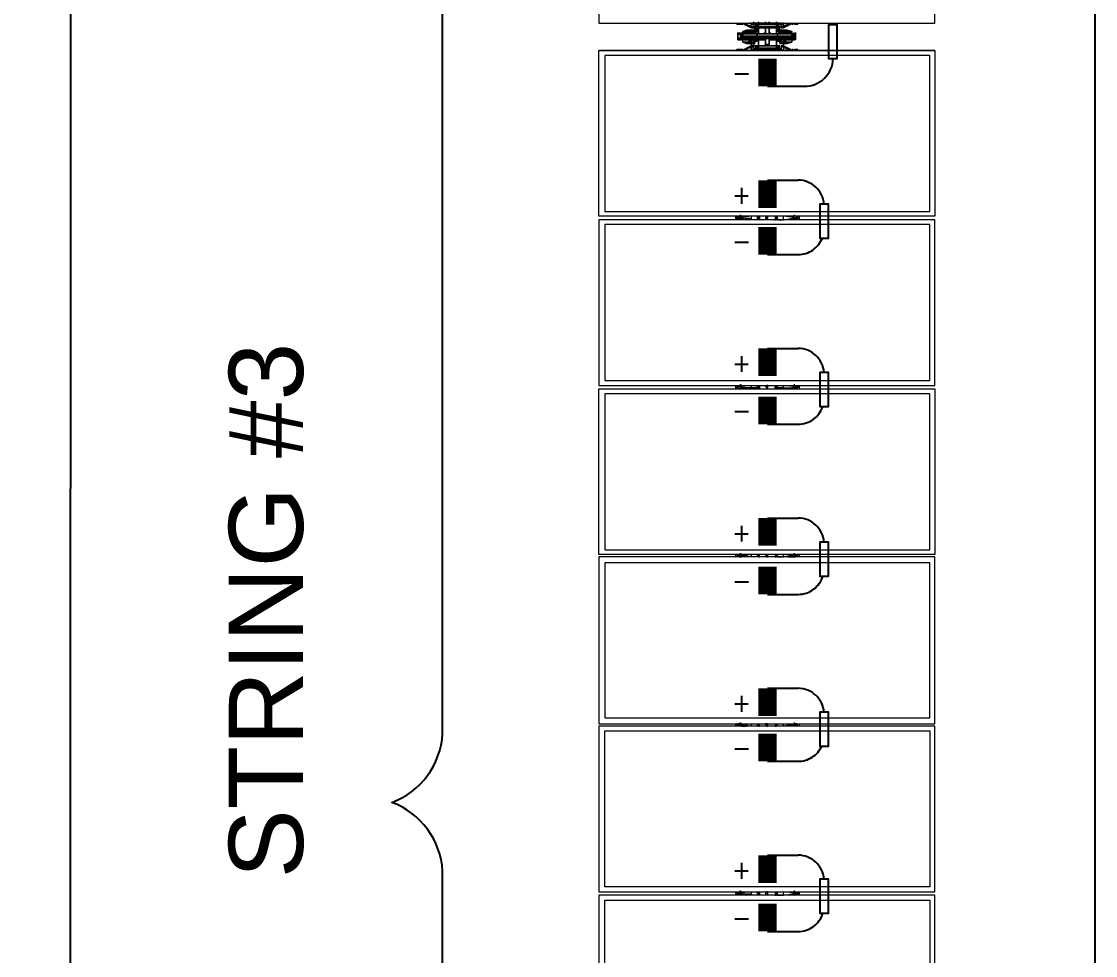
# Model space of a CAD drawing. Header units: feet. Extents: x -5.1 to 70.3, y -33 to 8.
# Drawn here: x 22.975 to 24.986, y -22.997 to -21.248 of the extents above; entities that cross this region are included whole.
import ezdxf
from ezdxf.lldxf.tags import DXFTag

# ---------------------------------------------------------------- set-up
doc = ezdxf.new("R2010")
doc.units = ezdxf.units.FT
doc.header["$MEASUREMENT"] = 0
doc.linetypes.add('HIDDEN', pattern=[0.375, 0.25, -0.125])
for name, color, linetype in [('E-DC HARNESS-POS', 10, 'DC HARNESS CABLE'), ('E-HARN-COMP', 8, 'Continuous'), ('E-TRNK-CABL-NEG', 170, 'HIDDEN'), ('E-TRUNK-CABLE-POS', 10, 'HIDDEN'), ('G-ANNO-TEXT', 1, 'Continuous'), ('PDF5_Geometry', 7, 'Continuous'), ('Polarity-Text', 7, 'Continuous')]:
    doc.layers.add(name, color=color, linetype=linetype)
doc.styles.add('NEI-A', font='arial.ttf')
tags = doc.linetypes.add('DC HARNESS CABLE', pattern='A,0.5,-0.2,["DH",Standard,S=0.1,R=0,X=-0.1,Y=-0.05],-0.2', length=0.9).pattern_tags.tags
tags[6] = DXFTag(74, 10)

msp = doc.modelspace()

# ---------------------------------------------------------------- linework, layer by layer
at = {"layer": 'E-DC HARNESS-POS', "ltscale": 0.5}
msp.add_lwpolyline([(24.9856, -26.6629), (24.9863, -13.3068)], dxfattribs=at)
at = {"layer": 'E-HARN-COMP'}
for points in [[(24.5028, -21.2861), (24.5028, -21.2544), (24.4867, -21.2544), (24.4867, -21.2861)], [(24.4867, -21.2861), (24.4867, -21.3178), (24.5028, -21.3178), (24.5028, -21.2861)], [(24.4862, -21.622), (24.4862, -21.5903), (24.4701, -21.5903), (24.4701, -21.622)], [(24.4701, -21.622), (24.4701, -21.6537), (24.4862, -21.6537), (24.4862, -21.622)], [(24.4862, -21.937), (24.4862, -21.9053), (24.4701, -21.9053), (24.4701, -21.937)], [(24.4701, -21.937), (24.4701, -21.9687), (24.4862, -21.9687), (24.4862, -21.937)], [(24.4862, -22.2546), (24.4862, -22.2229), (24.4701, -22.2229), (24.4701, -22.2546)], [(24.4701, -22.2546), (24.4701, -22.2863), (24.4862, -22.2863), (24.4862, -22.2546)], [(24.4862, -22.573), (24.4862, -22.5413), (24.4701, -22.5413), (24.4701, -22.573)], [(24.4701, -22.573), (24.4701, -22.6047), (24.4862, -22.6047), (24.4862, -22.573)], [(24.4862, -22.8855), (24.4862, -22.8538), (24.4701, -22.8538), (24.4701, -22.8855)], [(24.4701, -22.8855), (24.4701, -22.9172), (24.4862, -22.9172), (24.4862, -22.8855)]]:
    msp.add_lwpolyline(points, dxfattribs=at)
at = {"layer": 'E-HARN-COMP', "const_width": 0.0347}
for points in [[(24.3723, -21.3697), (24.3723, -21.3179)], [(24.3723, -21.5972), (24.3723, -21.5454)], [(24.3723, -21.6846), (24.3723, -21.6329)], [(24.3723, -21.9121), (24.3723, -21.8604)], [(24.3723, -22.0022), (24.3723, -21.9504)], [(24.3723, -22.2297), (24.3723, -22.1779)], [(24.3723, -22.3207), (24.3723, -22.2689)], [(24.3723, -22.5481), (24.3723, -22.4964)], [(24.3723, -22.6331), (24.3723, -22.5813)], [(24.3723, -22.8606), (24.3723, -22.8088)], [(24.3723, -22.9515), (24.3723, -22.8997)]]:
    msp.add_lwpolyline(points, dxfattribs=at)
at = {"layer": 'E-TRNK-CABL-NEG', "ltscale": 0.1}
for points in [[(24.3723, -21.3697), (24.4414, -21.3697, 0.404462), (24.4952, -21.3177)], [(24.3723, -21.6846), (24.4295, -21.6846, 0.30822), (24.4749, -21.6537, 0.30822)], [(24.3723, -22.0022), (24.4295, -22.0022, 0.323773), (24.4758, -21.9687, 0.323773)], [(24.3723, -22.3207), (24.4295, -22.3207, 0.328956), (24.4761, -22.2863, 0.328956)], [(24.3723, -22.6331), (24.4295, -22.6331, 0.292806), (24.4738, -22.6047, 0.292806)], [(24.3723, -22.9515), (24.4295, -22.9515, 0.328669), (24.4761, -22.9172, 0.328669)]]:
    msp.add_lwpolyline(points, format="xyb", dxfattribs=at)
at = {"layer": 'E-TRUNK-CABLE-POS', "ltscale": 0.1}
for points in [[(24.3723, -21.5454), (24.4295, -21.5454, -0.391396), (24.4781, -21.5903, -0.391396)], [(24.3723, -21.8604), (24.4295, -21.8604, -0.391396), (24.4781, -21.9053, -0.391396)], [(24.3723, -22.1779), (24.4295, -22.1779, -0.391396), (24.4781, -22.2229, -0.391396)], [(24.3723, -22.4964), (24.4295, -22.4964, -0.391396), (24.4781, -22.5413, -0.391396)], [(24.3723, -22.8088), (24.4295, -22.8088, -0.391396), (24.4781, -22.8538, -0.391396)]]:
    msp.add_lwpolyline(points, format="xyb", dxfattribs=at)
at = {"layer": 'G-ANNO-TEXT', "flags": 128}
for points in [[(23.165, -26.7126, -0.427062), (23.0663, -26.6027), (23.0703, -13.6083, 0.298343), (22.9755, -13.4798, 0.298343), (23.0703, -13.3513), (23.0703, -0.2551, -0.354962), (23.165, -0.1822)], [(23.8585, -26.7477, -0.401002), (23.7638, -26.6366), (23.7638, -22.8385, 0.298343), (23.669, -22.71, 0.298343), (23.7638, -22.5814), (23.7638, -18.4847, -0.298343), (23.8585, -18.3562)]]:
    msp.add_lwpolyline(points, format="xyb", dxfattribs=at)
at = {"layer": 'PDF5_Geometry', "lineweight": 5}
for points in [[(24.6852, -21.2512), (24.6852, -20.9413), (24.0564, -20.9413), (24.0564, -21.2512)], [(24.3214, -21.2534), (24.3259, -21.2534), (24.3214, -21.2534), (24.3147, -21.2534), (24.3147, -21.2512), (24.3147, -21.2534)], [(24.3439, -21.2579), (24.3416, -21.2579), (24.3416, -21.2602), (24.3281, -21.2534), (24.3416, -21.2602), (24.3416, -21.2579), (24.3416, -21.2534), (24.3461, -21.2534), (24.3461, -21.2579), (24.3439, -21.2579), (24.3416, -21.2579), (24.3416, -21.2534), (24.3461, -21.2534), (24.3461, -21.2579)], [(24.3461, -21.2489), (24.3461, -21.2512), (24.3484, -21.2512), (24.3461, -21.2512), (24.3461, -21.2534), (24.3461, -21.2512)], [(24.3484, -21.2534), (24.3461, -21.2534), (24.3484, -21.2534), (24.3484, -21.2512), (24.3955, -21.2512), (24.3955, -21.2534), (24.3955, -21.2512), (24.3484, -21.2512)], [(24.3506, -21.2557), (24.3528, -21.2579), (24.3551, -21.2557), (24.3528, -21.2534)], [(24.3528, -21.2579), (24.3506, -21.2579), (24.3506, -21.2557), (24.3506, -21.2534), (24.3528, -21.2534), (24.3551, -21.2557), (24.3551, -21.2579), (24.3528, -21.2579), (24.3506, -21.2579), (24.3528, -21.2579), (24.3551, -21.2579), (24.3551, -21.2557), (24.3528, -21.2534), (24.3506, -21.2534), (24.3506, -21.2557), (24.3506, -21.2579)], [(24.3506, -21.2557), (24.3528, -21.2579), (24.3551, -21.2557), (24.3528, -21.2534)], [(24.3551, -21.2489), (24.3551, -21.2512)], [(24.3686, -21.2489), (24.3686, -21.2512)], [(24.3686, -21.2489), (24.3686, -21.2512)], [(24.3753, -21.2489), (24.3753, -21.2512)], [(24.3753, -21.2489), (24.3753, -21.2512)], [(24.3888, -21.2489), (24.3888, -21.2512)], [(24.3888, -21.2579), (24.391, -21.2579), (24.3933, -21.2579), (24.3933, -21.2557), (24.391, -21.2534), (24.3888, -21.2534), (24.3888, -21.2557)], [(24.3888, -21.2557), (24.391, -21.2579), (24.3933, -21.2557), (24.391, -21.2534)], [(24.3888, -21.2534), (24.391, -21.2534), (24.3888, -21.2534), (24.3888, -21.2557)], [(24.3888, -21.2557), (24.391, -21.2579), (24.3933, -21.2557), (24.391, -21.2534)], [(24.391, -21.2534), (24.391, -21.2557)], [(24.391, -21.2534), (24.391, -21.2557)], [(24.4023, -21.2579), (24.4023, -21.2534), (24.3978, -21.2534), (24.3978, -21.2512), (24.3955, -21.2512), (24.3978, -21.2512), (24.3978, -21.2534), (24.4023, -21.2534), (24.4023, -21.2579), (24.4023, -21.2602), (24.4157, -21.2534), (24.4023, -21.2602)], [(24.3978, -21.2579), (24.3978, -21.2602), (24.4023, -21.2602), (24.4, -21.2602), (24.4, -21.2579), (24.3978, -21.2579), (24.4, -21.2579), (24.4023, -21.2579), (24.4023, -21.2602), (24.3978, -21.2602), (24.3978, -21.2579), (24.3978, -21.2534), (24.3955, -21.2534), (24.3978, -21.2534)], [(24.418, -21.2534), (24.4202, -21.2534)], [(24.4292, -21.2512), (24.4292, -21.2534), (24.4225, -21.2534), (24.4292, -21.2534)], [(24.3236, -21.2714), (24.3214, -21.2714), (24.3169, -21.2714), (24.3192, -21.2714), (24.3214, -21.2736), (24.3214, -21.2714), (24.3326, -21.2714), (24.3641, -21.2714), (24.3686, -21.2714), (24.3641, -21.2714), (24.3326, -21.2714), (24.3214, -21.2714), (24.3214, -21.2691), (24.3214, -21.2714), (24.3214, -21.2691), (24.3214, -21.2714), (24.3214, -21.2691), (24.3214, -21.2714), (24.3169, -21.2714), (24.3192, -21.2714), (24.3192, -21.2736), (24.3192, -21.2714), (24.3192, -21.2691), (24.3192, -21.2714), (24.3214, -21.2736), (24.3214, -21.2714), (24.3236, -21.2714), (24.3236, -21.2691)], [(24.3169, -21.2691), (24.3169, -21.2714)], [(24.3169, -21.2804), (24.3169, -21.2714), (24.3169, -21.2691), (24.3169, -21.2714), (24.3169, -21.2804), (24.3169, -21.2826)], [(24.3214, -21.2826), (24.3214, -21.2804), (24.3214, -21.2826), (24.3214, -21.2804), (24.3236, -21.2804), (24.3214, -21.2804), (24.3214, -21.2781), (24.3236, -21.2781), (24.3236, -21.2759), (24.3236, -21.2736), (24.3236, -21.2759), (24.3214, -21.2759), (24.3214, -21.2736), (24.3214, -21.2759), (24.3236, -21.2759), (24.3236, -21.2736), (24.3236, -21.2759), (24.3259, -21.2759), (24.3259, -21.2781), (24.3259, -21.2759), (24.3236, -21.2759), (24.3236, -21.2736), (24.3236, -21.2759), (24.3236, -21.2781), (24.3236, -21.2759), (24.3236, -21.2781), (24.3214, -21.2781), (24.3214, -21.2804), (24.3214, -21.2781), (24.3214, -21.2804), (24.3214, -21.2781), (24.3214, -21.2759), (24.3214, -21.2736), (24.3214, -21.2759), (24.3214, -21.2781), (24.3214, -21.2804), (24.3214, -21.2781), (24.3214, -21.2804), (24.3214, -21.2826), (24.3214, -21.2804), (24.3214, -21.2826), (24.3326, -21.2826), (24.3641, -21.2826), (24.3663, -21.2826), (24.3663, -21.2804), (24.3663, -21.2826), (24.3641, -21.2826), (24.3686, -21.2826), (24.3686, -21.2804), (24.3686, -21.2826), (24.3686, -21.2804), (24.3686, -21.2938), (24.3686, -21.2916), (24.3753, -21.2916), (24.3753, -21.2938), (24.3753, -21.2804), (24.3753, -21.2826), (24.3798, -21.2826), (24.4112, -21.2826), (24.4225, -21.2826), (24.4112, -21.2826), (24.3798, -21.2826), (24.3753, -21.2826), (24.3753, -21.2804), (24.3753, -21.2826), (24.3753, -21.2804), (24.3753, -21.2826), (24.3798, -21.2826), (24.3753, -21.2826), (24.3753, -21.2804), (24.3753, -21.2826), (24.3753, -21.2804), (24.3753, -21.2826), (24.3753, -21.2804), (24.3753, -21.2938), (24.3753, -21.2916), (24.3686, -21.2916), (24.3686, -21.2938), (24.3686, -21.2804), (24.3686, -21.2826), (24.3663, -21.2826), (24.3686, -21.2826), (24.3641, -21.2826), (24.3326, -21.2826)], [(24.3214, -21.2759), (24.3214, -21.2736)], [(24.3528, -21.2781), (24.391, -21.2781), (24.391, -21.2804), (24.3528, -21.2804), (24.391, -21.2804), (24.391, -21.2781), (24.3528, -21.2781), (24.3528, -21.2759), (24.3236, -21.2759), (24.3236, -21.2714), (24.3528, -21.2714), (24.3528, -21.2759), (24.391, -21.2759), (24.391, -21.2714), (24.3528, -21.2714), (24.391, -21.2714), (24.391, -21.2759), (24.418, -21.2759), (24.418, -21.2736), (24.418, -21.2759), (24.391, -21.2759), (24.391, -21.2781), (24.4202, -21.2781), (24.4202, -21.2804), (24.391, -21.2804), (24.4202, -21.2804), (24.4202, -21.2781), (24.391, -21.2781), (24.391, -21.2759), (24.3528, -21.2759), (24.3528, -21.2714), (24.3236, -21.2714), (24.3236, -21.2759), (24.3528, -21.2759), (24.4202, -21.2759), (24.4202, -21.2714), (24.391, -21.2714), (24.4202, -21.2714), (24.4202, -21.2759), (24.418, -21.2759), (24.4202, -21.2759), (24.4225, -21.2759), (24.4225, -21.2781), (24.4225, -21.2804), (24.4225, -21.2781), (24.4225, -21.2804), (24.4225, -21.2781), (24.4202, -21.2781), (24.4202, -21.2759), (24.4202, -21.2736), (24.4202, -21.2759), (24.4202, -21.2736), (24.4202, -21.2759), (24.4225, -21.2759), (24.4225, -21.2781), (24.4202, -21.2781), (24.4202, -21.2759), (24.4202, -21.2781), (24.4202, -21.2759), (24.3528, -21.2759)], [(24.3484, -21.2647), (24.3326, -21.2647), (24.3259, -21.2669), (24.3326, -21.2647), (24.3484, -21.2647), (24.3461, -21.2647)], [(24.3416, -21.2691), (24.3484, -21.2691), (24.3484, -21.2669), (24.3461, -21.2669), (24.3394, -21.2669), (24.3416, -21.2669), (24.3416, -21.2691), (24.3416, -21.2669), (24.3394, -21.2669), (24.3371, -21.2669), (24.3394, -21.2669), (24.3461, -21.2669), (24.3484, -21.2669), (24.3484, -21.2691), (24.3416, -21.2691), (24.3371, -21.2691), (24.3259, -21.2691), (24.3259, -21.2714), (24.3259, -21.2691), (24.3371, -21.2691), (24.3371, -21.2669), (24.3259, -21.2669), (24.3259, -21.2691), (24.3259, -21.2669), (24.3371, -21.2669), (24.3371, -21.2691)], [(24.3259, -21.2736), (24.3259, -21.2759), (24.3528, -21.2759), (24.3259, -21.2759)], [(24.3326, -21.2691), (24.3326, -21.2714)], [(24.3484, -21.2647), (24.3349, -21.2647), (24.3484, -21.2647), (24.3484, -21.2624)], [(24.3416, -21.2579), (24.3416, -21.2602), (24.3416, -21.2579), (24.3439, -21.2579), (24.3416, -21.2579), (24.3416, -21.2602)], [(24.3955, -21.2579), (24.3955, -21.2602), (24.3461, -21.2602), (24.3461, -21.2579), (24.3461, -21.2602), (24.3416, -21.2602), (24.3461, -21.2602), (24.3461, -21.2579), (24.3461, -21.2602), (24.3955, -21.2602)], [(24.3484, -21.2669), (24.3506, -21.2691), (24.3484, -21.2691), (24.3506, -21.2691), (24.3484, -21.2669), (24.3506, -21.2691)], [(24.3506, -21.2714), (24.3506, -21.2602), (24.3506, -21.2714), (24.3506, -21.2691), (24.3506, -21.2669), (24.3506, -21.2691)], [(24.3528, -21.2602), (24.3528, -21.2669), (24.3551, -21.2691), (24.3528, -21.2669)], [(24.3551, -21.2714), (24.3551, -21.2602)], [(24.3663, -21.2714), (24.3641, -21.2714), (24.3663, -21.2714), (24.3663, -21.2691)], [(24.3686, -21.2714), (24.3663, -21.2714), (24.3663, -21.2691), (24.3663, -21.2714), (24.3686, -21.2714), (24.3686, -21.2691)], [(24.3753, -21.2602), (24.3686, -21.2602), (24.3686, -21.2579), (24.3686, -21.2602), (24.3686, -21.2714), (24.3686, -21.2691), (24.3686, -21.2714), (24.3686, -21.2691), (24.3686, -21.2714), (24.3686, -21.2602), (24.3753, -21.2602), (24.3753, -21.2714), (24.3798, -21.2714), (24.3753, -21.2714), (24.3753, -21.2691), (24.3753, -21.2714), (24.3753, -21.2691), (24.3753, -21.2714), (24.3753, -21.2602), (24.3753, -21.2579)], [(24.3753, -21.2691), (24.3753, -21.2714)], [(24.4112, -21.2714), (24.4225, -21.2714), (24.4247, -21.2714), (24.4225, -21.2736), (24.4225, -21.2714), (24.4112, -21.2714), (24.3798, -21.2714), (24.3753, -21.2714), (24.3798, -21.2714)], [(24.3888, -21.2579), (24.391, -21.2579), (24.3933, -21.2579), (24.391, -21.2579), (24.3888, -21.2579), (24.3888, -21.2557)], [(24.3888, -21.2602), (24.3888, -21.2714)], [(24.391, -21.2669), (24.3888, -21.2691), (24.391, -21.2669), (24.391, -21.2602)], [(24.3933, -21.2691), (24.3955, -21.2669), (24.3933, -21.2691), (24.3955, -21.2669), (24.3933, -21.2691), (24.3955, -21.2691), (24.3933, -21.2691), (24.3933, -21.2714), (24.3933, -21.2602), (24.3933, -21.2714), (24.3933, -21.2691), (24.3933, -21.2669)], [(24.3933, -21.2669), (24.3933, -21.2691), (24.3955, -21.2669), (24.3933, -21.2691)], [(24.3955, -21.2647), (24.409, -21.2647), (24.3955, -21.2647), (24.3955, -21.2624)], [(24.418, -21.2669), (24.409, -21.2647), (24.3955, -21.2647), (24.3978, -21.2647), (24.3955, -21.2647), (24.409, -21.2647)], [(24.4045, -21.2669), (24.3955, -21.2669), (24.3955, -21.2691), (24.4, -21.2691), (24.4023, -21.2691), (24.4023, -21.2669), (24.4045, -21.2669), (24.4067, -21.2669), (24.4045, -21.2669), (24.4023, -21.2669), (24.4023, -21.2691), (24.4, -21.2691), (24.3955, -21.2691), (24.3955, -21.2669)], [(24.4023, -21.2579), (24.4023, -21.2602), (24.4, -21.2602), (24.4, -21.2579)], [(24.4067, -21.2691), (24.4023, -21.2691)], [(24.418, -21.2669), (24.418, -21.2691), (24.4067, -21.2691), (24.4067, -21.2669)], [(24.418, -21.2669), (24.418, -21.2691), (24.4067, -21.2691), (24.4067, -21.2669)], [(24.4112, -21.2691), (24.4112, -21.2714)], [(24.4112, -21.2691), (24.4112, -21.2714)], [(24.418, -21.2714), (24.418, -21.2691)], [(24.4202, -21.2714), (24.4225, -21.2714)], [(24.4202, -21.2714), (24.4225, -21.2714)], [(24.4202, -21.2736), (24.4202, -21.2759)], [(24.4225, -21.2759), (24.4225, -21.2736), (24.4247, -21.2714), (24.4247, -21.2691), (24.4247, -21.2714), (24.4225, -21.2736), (24.4225, -21.2714), (24.4225, -21.2691), (24.4225, -21.2714), (24.4247, -21.2714), (24.4225, -21.2736), (24.4225, -21.2759), (24.4225, -21.2736), (24.4225, -21.2759), (24.4225, -21.2736)], [(24.4247, -21.2826), (24.4225, -21.2826), (24.4225, -21.2804), (24.4247, -21.2826), (24.4247, -21.2804), (24.4247, -21.2736), (24.4247, -21.2714), (24.4247, -21.2736), (24.4247, -21.2804)], [(24.4247, -21.2714), (24.4247, -21.2736)], [(24.3192, -21.2826), (24.3169, -21.2826), (24.3214, -21.2826), (24.3169, -21.2826), (24.3192, -21.2826), (24.3192, -21.2804)], [(24.3192, -21.2781), (24.3192, -21.2804), (24.3192, -21.2826), (24.3214, -21.2804), (24.3192, -21.2826), (24.3192, -21.2804)], [(24.3236, -21.2781), (24.3528, -21.2781), (24.3528, -21.2804), (24.3236, -21.2804)], [(24.3236, -21.2781), (24.3528, -21.2781), (24.3528, -21.2804), (24.3236, -21.2804)], [(24.3236, -21.2804), (24.3236, -21.2826)], [(24.3506, -21.2849), (24.3528, -21.2849), (24.3528, -21.2826), (24.3528, -21.2849), (24.3506, -21.2849), (24.3484, -21.2871), (24.3506, -21.2849), (24.3484, -21.2871), (24.3484, -21.2894), (24.3326, -21.2894), (24.3259, -21.2871), (24.3259, -21.2826), (24.3371, -21.2826), (24.3371, -21.2871), (24.3394, -21.2871), (24.3416, -21.2871), (24.3416, -21.2826), (24.3416, -21.2871), (24.3394, -21.2871), (24.3371, -21.2871), (24.3259, -21.2871), (24.3326, -21.2894), (24.3484, -21.2894), (24.3484, -21.2871), (24.3461, -21.2871), (24.3484, -21.2871), (24.3484, -21.2894), (24.3349, -21.2894), (24.3484, -21.2894), (24.3484, -21.2871), (24.3506, -21.2849), (24.3484, -21.2871), (24.3506, -21.2849), (24.3484, -21.2849), (24.3506, -21.2849), (24.3506, -21.2826), (24.3506, -21.2849), (24.3506, -21.2826), (24.3506, -21.2849), (24.3506, -21.2826), (24.3506, -21.2849), (24.3506, -21.2826)], [(24.3259, -21.2826), (24.3371, -21.2826), (24.3371, -21.2871), (24.3259, -21.2871)], [(24.3416, -21.2961), (24.3416, -21.3006), (24.3461, -21.3006), (24.3461, -21.3028), (24.3484, -21.3028), (24.3461, -21.3028), (24.3461, -21.3006), (24.3416, -21.3006), (24.3416, -21.2961), (24.3416, -21.2938), (24.3281, -21.3006), (24.3416, -21.2938)], [(24.3371, -21.2849), (24.3416, -21.2849)], [(24.3461, -21.2961), (24.3461, -21.2938), (24.3416, -21.2938), (24.3416, -21.2916), (24.3416, -21.2938), (24.3439, -21.2961), (24.3416, -21.2938), (24.3461, -21.2938)], [(24.3461, -21.2916), (24.3461, -21.2938), (24.3955, -21.2938), (24.3461, -21.2938)], [(24.3551, -21.2938), (24.3551, -21.2826), (24.3551, -21.2938), (24.3551, -21.2961), (24.3551, -21.2983), (24.3528, -21.2983), (24.3506, -21.2983), (24.3506, -21.2961), (24.3506, -21.2938), (24.3528, -21.2938), (24.3551, -21.2938), (24.3551, -21.2961)], [(24.3506, -21.2961), (24.3528, -21.2983), (24.3551, -21.2961), (24.3528, -21.2938)], [(24.3506, -21.2961), (24.3528, -21.2983), (24.3551, -21.2961), (24.3528, -21.2938)], [(24.3506, -21.2961), (24.3506, -21.2983), (24.3528, -21.2983), (24.3506, -21.2983), (24.3506, -21.2961), (24.3551, -21.2961), (24.3551, -21.2983), (24.3528, -21.2983), (24.3551, -21.2983), (24.3551, -21.2961), (24.3551, -21.2938), (24.3528, -21.2938), (24.3528, -21.2961), (24.3528, -21.2938), (24.3528, -21.2961), (24.3528, -21.2938), (24.3528, -21.2961), (24.3528, -21.2938), (24.3528, -21.2961), (24.3528, -21.2938), (24.3528, -21.2961), (24.3528, -21.2938), (24.3528, -21.2961), (24.3528, -21.2938), (24.3528, -21.2961), (24.3528, -21.2938), (24.3528, -21.2961), (24.3528, -21.2938), (24.3506, -21.2938)], [(24.3528, -21.2938), (24.3528, -21.2961)], [(24.3686, -21.2804), (24.3686, -21.2826)], [(24.391, -21.2961), (24.3888, -21.2961), (24.3888, -21.2938), (24.3888, -21.2826), (24.3888, -21.2938), (24.3888, -21.2961), (24.3888, -21.2983), (24.3888, -21.2961), (24.391, -21.2961), (24.3933, -21.2961), (24.3933, -21.2983), (24.3933, -21.2961), (24.3933, -21.2983), (24.391, -21.2983), (24.3888, -21.2983), (24.391, -21.2983), (24.3888, -21.2983), (24.391, -21.2983), (24.3933, -21.2983), (24.391, -21.2983), (24.3933, -21.2983), (24.3933, -21.2961), (24.391, -21.2961), (24.391, -21.2938), (24.391, -21.2961), (24.391, -21.2938), (24.391, -21.2961), (24.391, -21.2938), (24.391, -21.2961), (24.391, -21.2938), (24.391, -21.2961), (24.391, -21.2938), (24.3933, -21.2938), (24.3933, -21.2961), (24.3933, -21.2938), (24.391, -21.2938), (24.3888, -21.2938), (24.391, -21.2938), (24.391, -21.2961), (24.391, -21.2938), (24.391, -21.2961), (24.391, -21.2938), (24.391, -21.2961), (24.391, -21.2938), (24.391, -21.2961), (24.391, -21.2938)], [(24.3888, -21.2961), (24.391, -21.2983), (24.3933, -21.2961), (24.391, -21.2938)], [(24.3888, -21.2961), (24.391, -21.2983), (24.3933, -21.2961), (24.391, -21.2938)], [(24.3933, -21.2826), (24.3933, -21.2849), (24.391, -21.2849), (24.391, -21.2826), (24.391, -21.2849), (24.3933, -21.2849), (24.3933, -21.2826), (24.3933, -21.2849), (24.3933, -21.2826), (24.3933, -21.2849)], [(24.4045, -21.2871), (24.4067, -21.2871), (24.4045, -21.2871), (24.3978, -21.2871), (24.3955, -21.2871), (24.3933, -21.2849), (24.3955, -21.2849), (24.3955, -21.2871), (24.3978, -21.2871), (24.3955, -21.2871), (24.3933, -21.2849), (24.3955, -21.2849), (24.4, -21.2826), (24.4023, -21.2849), (24.4023, -21.2871), (24.4045, -21.2871), (24.3978, -21.2871), (24.3955, -21.2871), (24.3955, -21.2849), (24.4, -21.2826), (24.4023, -21.2849), (24.4023, -21.2871)], [(24.3955, -21.2871), (24.3933, -21.2849)], [(24.3955, -21.2894), (24.409, -21.2894), (24.418, -21.2871), (24.409, -21.2894), (24.3955, -21.2894), (24.3955, -21.2871), (24.3955, -21.2894), (24.409, -21.2894)], [(24.3978, -21.2961), (24.4, -21.2961), (24.4, -21.2938), (24.4023, -21.2938), (24.4023, -21.2916), (24.4023, -21.2938), (24.4, -21.2938), (24.4, -21.2961), (24.4023, -21.2961), (24.4, -21.2961)], [(24.3978, -21.2961), (24.3978, -21.3028), (24.3978, -21.2961), (24.3978, -21.2938), (24.4023, -21.2938), (24.3978, -21.2938)], [(24.4023, -21.2849), (24.4067, -21.2849)], [(24.418, -21.2871), (24.4067, -21.2871), (24.4067, -21.2826), (24.418, -21.2826)], [(24.418, -21.2871), (24.4067, -21.2871), (24.4067, -21.2826), (24.418, -21.2826)], [(24.4112, -21.2804), (24.4112, -21.2826)], [(24.4112, -21.2804), (24.4112, -21.2826)], [(24.418, -21.2759), (24.418, -21.2781)], [(24.418, -21.2804), (24.418, -21.2826)], [(24.4202, -21.2804), (24.4225, -21.2804), (24.4225, -21.2826), (24.4225, -21.2804), (24.4247, -21.2826), (24.4247, -21.2804), (24.4247, -21.2826), (24.4225, -21.2804), (24.4225, -21.2826), (24.4225, -21.2804)], [(24.4225, -21.2804), (24.4247, -21.2826), (24.4225, -21.2826), (24.4202, -21.2826), (24.4225, -21.2826)], [(24.4225, -21.2781), (24.4225, -21.2804)], [(24.4225, -21.2781), (24.4225, -21.2804)], [(24.6852, -21.3028), (24.6852, -21.6128), (24.0564, -21.6128), (24.0564, -21.3028)], [(24.6762, -21.3118), (24.0676, -21.3118), (24.0676, -21.6038), (24.6762, -21.6038)], [(24.3259, -21.3006), (24.3214, -21.3006), (24.3147, -21.3006), (24.3147, -21.3028), (24.3147, -21.3006), (24.3214, -21.3006)], [(24.3461, -21.3006), (24.3484, -21.3006), (24.3955, -21.3006), (24.3955, -21.2983), (24.3955, -21.3006), (24.3484, -21.3006), (24.3461, -21.3006), (24.3461, -21.2961), (24.3439, -21.2961), (24.3416, -21.2961), (24.3439, -21.2961), (24.3461, -21.2961)], [(24.3484, -21.3006), (24.3484, -21.2983)], [(24.3528, -21.2983), (24.3506, -21.2983), (24.3506, -21.2961), (24.3551, -21.2961), (24.3551, -21.2983)], [(24.3551, -21.3028), (24.3551, -21.3006)], [(24.3686, -21.3028), (24.3686, -21.3006)], [(24.3686, -21.3028), (24.3686, -21.3006)], [(24.3753, -21.3006), (24.3753, -21.3028)], [(24.3753, -21.3006), (24.3753, -21.3028)], [(24.3888, -21.2961), (24.3888, -21.2983)], [(24.3888, -21.3006), (24.3888, -21.3028)], [(24.3955, -21.3028), (24.3978, -21.3028)], [(24.4202, -21.3006), (24.418, -21.3006)], [(24.4292, -21.3028), (24.4292, -21.3006), (24.4225, -21.3006), (24.4292, -21.3006)], [(24.3686, -21.615), (24.3686, -21.6172), (24.3731, -21.6172), (24.3731, -21.6128), (24.3708, -21.6128), (24.3708, -21.615)], [(24.0564, -21.6195), (24.0564, -21.9294), (24.6852, -21.9294), (24.6852, -21.6195)], [(24.6762, -21.6285), (24.0676, -21.6285), (24.0676, -21.9204), (24.6762, -21.9204)], [(24.0564, -21.9361), (24.6852, -21.9361), (24.6852, -22.2461), (24.0564, -22.2461)], [(24.3686, -21.9317), (24.3708, -21.9339), (24.3731, -21.9339), (24.3731, -21.9294), (24.3708, -21.9294), (24.3708, -21.9317)], [(24.0676, -21.9451), (24.0676, -22.2371), (24.6762, -22.2371), (24.6762, -21.9451)], [(24.6852, -22.5627), (24.6852, -22.2506), (24.0564, -22.2506), (24.0564, -22.5627)], [(24.3686, -22.2483), (24.3708, -22.2483), (24.3708, -22.2506), (24.3731, -22.2506), (24.3731, -22.2483), (24.3731, -22.2461), (24.3708, -22.2461)], [(24.6762, -22.2618), (24.0676, -22.2618), (24.0676, -22.5515), (24.6762, -22.5515)], [(24.6852, -22.8771), (24.6852, -22.5672), (24.0564, -22.5672), (24.0564, -22.8771)], [(24.0676, -22.8682), (24.0676, -22.5762), (24.6762, -22.5762), (24.6762, -22.8682)], [(24.3686, -22.5627), (24.3686, -22.565), (24.3708, -22.565), (24.3708, -22.5672), (24.3731, -22.5672), (24.3731, -22.565), (24.3731, -22.5627), (24.3708, -22.5627)], [(24.3686, -22.8794), (24.3686, -22.8816), (24.3731, -22.8816), (24.3731, -22.8771), (24.3708, -22.8771), (24.3708, -22.8794)], [(24.0564, -22.8839), (24.0564, -23.1938), (24.6852, -23.1938), (24.6852, -22.8839)], [(24.0676, -23.1848), (24.0676, -22.8929), (24.6762, -22.8929), (24.6762, -23.1848)]]:
    msp.add_lwpolyline(points, close=True, dxfattribs=at)
for points in [[(24.0564, -21.2512), (24.6852, -21.2512)], [(24.3259, -21.2534), (24.3259, -21.2534)], [(24.3259, -21.2534), (24.3259, -21.2534)], [(24.3551, -21.2579), (24.3551, -21.2557), (24.3551, -21.2534), (24.3528, -21.2534), (24.3528, -21.2557), (24.3528, -21.2534), (24.3528, -21.2557), (24.3528, -21.2534), (24.3528, -21.2557), (24.3528, -21.2534), (24.3528, -21.2557), (24.3528, -21.2534), (24.3528, -21.2557), (24.3528, -21.2534), (24.3528, -21.2557), (24.3528, -21.2534), (24.3528, -21.2557), (24.3528, -21.2534), (24.3528, -21.2557), (24.3528, -21.2534), (24.3528, -21.2557), (24.3528, -21.2534), (24.3528, -21.2512), (24.3528, -21.2534), (24.3506, -21.2534), (24.3506, -21.2557), (24.3506, -21.2579)], [(24.3506, -21.2579), (24.3506, -21.2557), (24.3506, -21.2534), (24.3528, -21.2534), (24.3551, -21.2534), (24.3551, -21.2557), (24.3551, -21.2579), (24.3528, -21.2579), (24.3551, -21.2579)], [(24.3506, -21.2534), (24.3506, -21.2534)], [(24.3506, -21.2534), (24.3506, -21.2534)], [(24.3528, -21.2534), (24.3528, -21.2534)], [(24.3528, -21.2534), (24.3528, -21.2534)], [(24.3551, -21.2534), (24.3551, -21.2534)], [(24.3551, -21.2534), (24.3551, -21.2534)], [(24.3888, -21.2534), (24.3888, -21.2557)], [(24.3888, -21.2534), (24.3888, -21.2534)], [(24.391, -21.2534), (24.3888, -21.2534)], [(24.3888, -21.2534), (24.3888, -21.2534)], [(24.391, -21.2557), (24.391, -21.2534)], [(24.391, -21.2557), (24.391, -21.2534)], [(24.391, -21.2557), (24.391, -21.2534)], [(24.391, -21.2557), (24.391, -21.2534)], [(24.391, -21.2534), (24.391, -21.2534)], [(24.3933, -21.2534), (24.391, -21.2534)], [(24.391, -21.2557), (24.391, -21.2534)], [(24.391, -21.2557), (24.391, -21.2534)], [(24.391, -21.2557), (24.391, -21.2534)], [(24.391, -21.2557), (24.391, -21.2534)], [(24.391, -21.2557), (24.391, -21.2534)], [(24.391, -21.2557), (24.391, -21.2534)], [(24.391, -21.2557), (24.391, -21.2534)], [(24.391, -21.2557), (24.391, -21.2534)], [(24.391, -21.2557), (24.391, -21.2534)], [(24.3933, -21.2557), (24.391, -21.2534)], [(24.391, -21.2534), (24.391, -21.2534)], [(24.3933, -21.2534), (24.391, -21.2534)], [(24.391, -21.2557), (24.391, -21.2534)], [(24.3933, -21.2534), (24.3933, -21.2534)], [(24.3933, -21.2557), (24.3933, -21.2534)], [(24.3933, -21.2534), (24.3933, -21.2534)], [(24.3933, -21.2557), (24.3933, -21.2534)], [(24.418, -21.2534), (24.418, -21.2534)], [(24.418, -21.2534), (24.418, -21.2534)], [(24.4225, -21.2534), (24.4225, -21.2534)], [(24.4225, -21.2534), (24.4225, -21.2534)], [(24.3214, -21.2714), (24.3214, -21.2714)], [(24.3214, -21.2714), (24.3214, -21.2714)], [(24.3326, -21.2714), (24.3326, -21.2691)], [(24.3326, -21.2714), (24.3326, -21.2691)], [(24.3349, -21.2669), (24.3349, -21.2669)], [(24.3349, -21.2669), (24.3349, -21.2669)], [(24.3461, -21.2602), (24.3461, -21.2602)], [(24.3461, -21.2602), (24.3461, -21.2602)], [(24.3506, -21.2691), (24.3484, -21.2669)], [(24.3506, -21.2691), (24.3484, -21.2669)], [(24.3506, -21.2557), (24.3506, -21.2557)], [(24.3506, -21.2557), (24.3506, -21.2557)], [(24.3506, -21.2579), (24.3506, -21.2579)], [(24.3506, -21.2579), (24.3506, -21.2579)], [(24.3506, -21.2691), (24.3506, -21.2669)], [(24.3506, -21.2691), (24.3506, -21.2669)], [(24.3528, -21.2579), (24.3528, -21.2579)], [(24.3528, -21.2579), (24.3528, -21.2579)], [(24.3551, -21.2557), (24.3551, -21.2557)], [(24.3551, -21.2557), (24.3551, -21.2557)], [(24.3551, -21.2579), (24.3551, -21.2579)], [(24.3551, -21.2579), (24.3551, -21.2579)], [(24.3753, -21.2714), (24.3753, -21.2691)], [(24.3753, -21.2714), (24.3753, -21.2691)], [(24.3888, -21.2557), (24.3888, -21.2579)], [(24.3888, -21.2557), (24.3888, -21.2557)], [(24.3888, -21.2557), (24.3888, -21.2557)], [(24.391, -21.2579), (24.3888, -21.2579)], [(24.3888, -21.2579), (24.3888, -21.2579)], [(24.3888, -21.2579), (24.3888, -21.2579)], [(24.3933, -21.2579), (24.391, -21.2579)], [(24.391, -21.2579), (24.391, -21.2579)], [(24.391, -21.2579), (24.391, -21.2579)], [(24.3933, -21.2579), (24.3933, -21.2557)], [(24.3933, -21.2557), (24.3933, -21.2557)], [(24.3933, -21.2579), (24.3933, -21.2557)], [(24.3933, -21.2557), (24.3933, -21.2557)], [(24.3933, -21.2579), (24.3933, -21.2557)], [(24.3933, -21.2579), (24.3933, -21.2579)], [(24.3933, -21.2579), (24.3933, -21.2579)], [(24.3955, -21.2579), (24.3955, -21.2579)], [(24.3955, -21.2579), (24.3955, -21.2579)], [(24.3955, -21.2602), (24.3955, -21.2602)], [(24.3955, -21.2602), (24.3955, -21.2602)], [(24.409, -21.2669), (24.409, -21.2669)], [(24.409, -21.2669), (24.409, -21.2669)], [(24.418, -21.2669), (24.418, -21.2669)], [(24.418, -21.2669), (24.418, -21.2669)], [(24.4225, -21.2714), (24.4202, -21.2714)], [(24.4202, -21.2714), (24.4225, -21.2714)], [(24.4225, -21.2714), (24.4225, -21.2714)], [(24.4225, -21.2714), (24.4225, -21.2714)], [(24.3169, -21.2826), (24.3169, -21.2804)], [(24.3169, -21.2826), (24.3169, -21.2804)], [(24.3259, -21.2849), (24.3259, -21.2849)], [(24.3259, -21.2849), (24.3259, -21.2849)], [(24.3326, -21.2826), (24.3326, -21.2804), (24.3326, -21.2826)], [(24.3326, -21.2826), (24.3326, -21.2804), (24.3326, -21.2826)], [(24.3349, -21.2871), (24.3349, -21.2871)], [(24.3349, -21.2871), (24.3349, -21.2871)], [(24.3416, -21.2826), (24.3484, -21.2849), (24.3484, -21.2871), (24.3394, -21.2871)], [(24.3416, -21.2826), (24.3484, -21.2849), (24.3484, -21.2871), (24.3394, -21.2871)], [(24.3461, -21.2938), (24.3461, -21.2938)], [(24.3461, -21.2938), (24.3461, -21.2938)], [(24.3506, -21.2938), (24.3506, -21.2938)], [(24.3506, -21.2938), (24.3506, -21.2938)], [(24.3528, -21.2938), (24.3528, -21.2938)], [(24.3528, -21.2938), (24.3528, -21.2938)], [(24.3551, -21.2938), (24.3551, -21.2938)], [(24.3551, -21.2938), (24.3551, -21.2938)], [(24.3888, -21.2938), (24.3888, -21.2938)], [(24.3888, -21.2938), (24.3888, -21.2938)], [(24.391, -21.2938), (24.391, -21.2938)], [(24.391, -21.2938), (24.391, -21.2938)], [(24.3933, -21.2849), (24.3933, -21.2826)], [(24.3933, -21.2849), (24.3933, -21.2826)], [(24.3933, -21.2849), (24.3955, -21.2871)], [(24.3933, -21.2849), (24.3955, -21.2871)], [(24.3933, -21.2938), (24.3933, -21.2938)], [(24.3933, -21.2938), (24.3933, -21.2938)], [(24.3955, -21.2938), (24.3955, -21.2938)], [(24.3955, -21.2938), (24.3955, -21.2938)], [(24.4157, -21.3006), (24.4023, -21.2938), (24.4023, -21.2961)], [(24.4157, -21.3006), (24.4023, -21.2938), (24.4023, -21.2961)], [(24.409, -21.2871), (24.409, -21.2871)], [(24.409, -21.2871), (24.409, -21.2871)], [(24.418, -21.2849), (24.418, -21.2849)], [(24.418, -21.2849), (24.418, -21.2849)], [(24.4225, -21.2826), (24.4202, -21.2826)], [(24.4225, -21.2826), (24.4202, -21.2826)], [(24.6852, -21.3028), (24.0564, -21.3028)], [(24.6762, -21.3118), (24.0676, -21.3118)], [(24.3259, -21.3006), (24.3259, -21.3006)], [(24.3259, -21.3006), (24.3259, -21.3006)], [(24.3461, -21.2961), (24.3461, -21.2961)], [(24.3461, -21.2961), (24.3461, -21.2961)], [(24.3506, -21.2961), (24.3506, -21.2961)], [(24.3506, -21.2961), (24.3506, -21.2961)], [(24.3506, -21.2983), (24.3506, -21.2983)], [(24.3506, -21.2983), (24.3506, -21.2983)], [(24.3528, -21.2983), (24.3528, -21.2983)], [(24.3528, -21.2983), (24.3528, -21.2983)], [(24.3551, -21.2961), (24.3551, -21.2961)], [(24.3551, -21.2961), (24.3551, -21.2961)], [(24.3551, -21.2983), (24.3551, -21.2983)], [(24.3551, -21.2983), (24.3551, -21.2983)], [(24.3888, -21.2961), (24.3888, -21.2961)], [(24.3888, -21.2961), (24.3888, -21.2961)], [(24.3888, -21.2983), (24.3888, -21.2983)], [(24.3888, -21.2983), (24.3888, -21.2983)], [(24.391, -21.2983), (24.391, -21.2983)], [(24.391, -21.2983), (24.391, -21.2983)], [(24.3933, -21.2961), (24.3933, -21.2961)], [(24.3933, -21.2961), (24.3933, -21.2961)], [(24.3933, -21.2983), (24.3933, -21.2983)], [(24.3933, -21.2983), (24.3933, -21.2983)], [(24.3955, -21.2961), (24.3955, -21.2961)], [(24.3955, -21.2961), (24.3955, -21.2961)], [(24.3978, -21.3006), (24.3955, -21.3006)], [(24.3978, -21.3006), (24.3955, -21.3006)], [(24.3978, -21.3006), (24.4023, -21.3006)], [(24.3978, -21.3006), (24.4023, -21.3006)], [(24.4023, -21.2961), (24.4023, -21.3006)], [(24.4023, -21.2961), (24.4023, -21.3006)], [(24.418, -21.3006), (24.418, -21.3006)], [(24.418, -21.3006), (24.418, -21.3006)], [(24.4225, -21.3006), (24.4225, -21.3006)], [(24.4225, -21.3006), (24.4225, -21.3006)], [(24.3124, -21.6128), (24.3124, -21.6195)], [(24.3147, -21.6128), (24.3147, -21.615), (24.3169, -21.615), (24.3169, -21.6172), (24.3214, -21.6172), (24.3236, -21.6195)], [(24.3214, -21.615), (24.3169, -21.615), (24.3147, -21.615)], [(24.3416, -21.6172), (24.3416, -21.6195), (24.3394, -21.6172), (24.3304, -21.6172), (24.3169, -21.615)], [(24.3528, -21.6128), (24.3528, -21.6195)], [(24.3551, -21.6128), (24.3551, -21.6195), (24.3551, -21.6172)], [(24.3573, -21.6128), (24.3573, -21.6172), (24.3573, -21.6195), (24.3551, -21.6195)], [(24.3865, -21.6128), (24.3865, -21.6172), (24.3865, -21.6195), (24.3888, -21.6195)], [(24.3888, -21.6128), (24.3888, -21.6195), (24.3888, -21.6172)], [(24.391, -21.6172), (24.391, -21.6195), (24.4023, -21.6195), (24.4157, -21.6172), (24.4247, -21.615), (24.427, -21.615), (24.427, -21.6128)], [(24.391, -21.6195), (24.391, -21.6128)], [(24.4202, -21.6195), (24.4225, -21.6172), (24.427, -21.6172), (24.427, -21.615), (24.4292, -21.615), (24.4292, -21.6128)], [(24.4225, -21.615), (24.427, -21.615), (24.4292, -21.615)], [(24.4314, -21.6128), (24.4314, -21.6195)], [(24.3528, -21.6172), (24.3528, -21.6195), (24.3416, -21.6195)], [(24.3124, -21.9294), (24.3124, -21.9361)], [(24.3214, -21.9317), (24.3169, -21.9317), (24.3147, -21.9317), (24.3169, -21.9317), (24.3169, -21.9339), (24.3236, -21.9339)], [(24.3416, -21.9361), (24.3416, -21.9339), (24.3304, -21.9339), (24.3169, -21.9317)], [(24.3528, -21.9361), (24.3528, -21.9339), (24.3416, -21.9339)], [(24.3528, -21.9294), (24.3528, -21.9339)], [(24.3551, -21.9294), (24.3551, -21.9339), (24.3551, -21.9361)], [(24.3573, -21.9339), (24.3551, -21.9339)], [(24.3573, -21.9294), (24.3573, -21.9339), (24.3573, -21.9361)], [(24.3865, -21.9294), (24.3865, -21.9361)], [(24.3888, -21.9339), (24.3865, -21.9339), (24.3865, -21.9317)], [(24.3888, -21.9361), (24.3888, -21.9294)], [(24.391, -21.9339), (24.391, -21.9294)], [(24.4023, -21.9339), (24.391, -21.9339), (24.391, -21.9361)], [(24.4023, -21.9361), (24.4023, -21.9339), (24.4157, -21.9339), (24.4247, -21.9317), (24.427, -21.9317), (24.427, -21.9294)], [(24.4202, -21.9339), (24.427, -21.9339), (24.427, -21.9317), (24.4292, -21.9317), (24.427, -21.9317), (24.4225, -21.9317)], [(24.4292, -21.9317), (24.4292, -21.9294)], [(24.4314, -21.9294), (24.4314, -21.9361)], [(24.3124, -22.2461), (24.3124, -22.2506)], [(24.3214, -22.2483), (24.3169, -22.2483), (24.3147, -22.2483), (24.3169, -22.2483), (24.3192, -22.2483), (24.3192, -22.2506), (24.3236, -22.2506)], [(24.3416, -22.2483), (24.3416, -22.2506), (24.3394, -22.2506), (24.3304, -22.2483), (24.3169, -22.2483)], [(24.3528, -22.2483), (24.3528, -22.2506), (24.3416, -22.2506)], [(24.3528, -22.2461), (24.3528, -22.2506)], [(24.3551, -22.2461), (24.3551, -22.2506), (24.3551, -22.2483)], [(24.3551, -22.2506), (24.3573, -22.2506), (24.3573, -22.2461)], [(24.3865, -22.2461), (24.3865, -22.2506), (24.3888, -22.2506)], [(24.3888, -22.2461), (24.3888, -22.2506), (24.3888, -22.2483)], [(24.391, -22.2483), (24.391, -22.2506), (24.4023, -22.2506), (24.4157, -22.2483), (24.427, -22.2483), (24.427, -22.2461)], [(24.391, -22.2506), (24.391, -22.2461)], [(24.4202, -22.2506), (24.4247, -22.2506), (24.4247, -22.2483), (24.4292, -22.2483), (24.427, -22.2483), (24.4225, -22.2483)], [(24.4292, -22.2483), (24.4292, -22.2461)], [(24.4314, -22.2461), (24.4314, -22.2506)], [(24.3124, -22.5627), (24.3124, -22.5672)], [(24.3147, -22.565), (24.3147, -22.5627)], [(24.3416, -22.565), (24.3416, -22.5672), (24.3394, -22.5672), (24.3304, -22.565), (24.3169, -22.565), (24.3147, -22.565), (24.3169, -22.565), (24.3214, -22.565), (24.3236, -22.5672)], [(24.3214, -22.5627), (24.3169, -22.5627)], [(24.3528, -22.565), (24.3528, -22.5672), (24.3416, -22.5672)], [(24.3528, -22.5627), (24.3528, -22.5672)], [(24.3551, -22.5627), (24.3551, -22.5672), (24.3551, -22.565)], [(24.3551, -22.5672), (24.3573, -22.5672), (24.3573, -22.5627)], [(24.3865, -22.5627), (24.3865, -22.5672), (24.3888, -22.5672)], [(24.3888, -22.5627), (24.3888, -22.5672), (24.3888, -22.565)], [(24.391, -22.5672), (24.391, -22.5627)], [(24.4202, -22.5672), (24.4225, -22.565), (24.4292, -22.565), (24.427, -22.565), (24.4157, -22.565), (24.4023, -22.5672), (24.391, -22.5672), (24.391, -22.565)], [(24.427, -22.565), (24.427, -22.5627), (24.4225, -22.5627)], [(24.4314, -22.5627), (24.4314, -22.5672)], [(24.3124, -22.8771), (24.3124, -22.8839)], [(24.3236, -22.8839), (24.3214, -22.8816), (24.3169, -22.8816), (24.3169, -22.8794), (24.3147, -22.8794), (24.3147, -22.8771)], [(24.3214, -22.8794), (24.3169, -22.8794), (24.3147, -22.8794)], [(24.3416, -22.8816), (24.3416, -22.8839), (24.3394, -22.8816), (24.3304, -22.8816), (24.3169, -22.8794)], [(24.3528, -22.8816), (24.3528, -22.8839), (24.3416, -22.8839)], [(24.3528, -22.8771), (24.3528, -22.8839)], [(24.3551, -22.8771), (24.3551, -22.8839), (24.3551, -22.8816)], [(24.3573, -22.8771), (24.3573, -22.8816), (24.3573, -22.8839), (24.3551, -22.8839)], [(24.3865, -22.8771), (24.3865, -22.8816), (24.3865, -22.8839), (24.3888, -22.8839)], [(24.3888, -22.8771), (24.3888, -22.8839), (24.3888, -22.8816)], [(24.391, -22.8816), (24.391, -22.8839), (24.4023, -22.8839), (24.4157, -22.8816), (24.4247, -22.8794), (24.427, -22.8794), (24.427, -22.8771)], [(24.391, -22.8839), (24.391, -22.8771)], [(24.4202, -22.8839), (24.4225, -22.8816), (24.427, -22.8816), (24.427, -22.8794), (24.4292, -22.8794), (24.4292, -22.8771)], [(24.4225, -22.8794), (24.427, -22.8794), (24.4292, -22.8794)], [(24.4314, -22.8771), (24.4314, -22.8839)]]:
    msp.add_lwpolyline(points, dxfattribs=at)
at = {"layer": 'PDF5_Geometry', "color": 8, "lineweight": 5, "true_color": 0x808080}
for points in [[(24.3214, -21.2512), (24.3214, -21.2534), (24.3214, -21.2512)], [(24.3214, -21.2512), (24.3214, -21.2534), (24.3214, -21.2512)], [(24.3192, -21.2714), (24.3192, -21.2714)], [(24.3192, -21.2714), (24.3192, -21.2714)], [(24.3214, -21.2736), (24.3214, -21.2714)], [(24.3214, -21.2714), (24.3326, -21.2714)], [(24.3214, -21.2736), (24.3214, -21.2714)], [(24.3214, -21.2736), (24.3214, -21.2714)], [(24.3214, -21.2736), (24.3214, -21.2714)], [(24.3214, -21.2714), (24.3326, -21.2714)], [(24.3214, -21.2759), (24.3214, -21.2736), (24.3214, -21.2759)], [(24.3214, -21.2759), (24.3214, -21.2736), (24.3214, -21.2759)], [(24.4247, -21.2714), (24.4247, -21.2714)], [(24.4247, -21.2714), (24.4247, -21.2714)], [(24.3192, -21.2826), (24.3192, -21.2826)], [(24.3192, -21.2826), (24.3192, -21.2826)], [(24.3214, -21.2781), (24.3214, -21.2759)], [(24.3214, -21.2781), (24.3214, -21.2759)], [(24.3214, -21.2804), (24.3214, -21.2781)], [(24.3214, -21.2804), (24.3214, -21.2781)], [(24.3214, -21.2804), (24.3214, -21.2781)], [(24.3214, -21.2804), (24.3214, -21.2781)], [(24.4247, -21.2826), (24.4247, -21.2826)], [(24.4247, -21.2826), (24.4247, -21.2826)], [(24.3214, -21.3028), (24.3214, -21.3006), (24.3214, -21.3028)], [(24.3214, -21.3028), (24.3214, -21.3006), (24.3214, -21.3028)], [(24.3124, -21.6128), (24.3124, -21.6195)], [(24.3169, -21.6195), (24.3147, -21.6172), (24.3147, -21.615)], [(24.3169, -21.615), (24.3371, -21.6128)], [(24.3169, -21.615), (24.3169, -21.615)], [(24.3236, -21.6128), (24.3214, -21.6128)], [(24.3416, -21.6128), (24.3416, -21.6195)], [(24.4023, -21.6195), (24.4023, -21.6128)], [(24.4067, -21.6128), (24.427, -21.615)], [(24.4202, -21.6128), (24.4225, -21.6128), (24.4225, -21.6105)], [(24.4292, -21.615), (24.4292, -21.6172), (24.427, -21.6172), (24.427, -21.6195)], [(24.427, -21.615), (24.427, -21.615)], [(24.4314, -21.6128), (24.4314, -21.6195)], [(24.3214, -21.6195), (24.3214, -21.6172), (24.3236, -21.6172), (24.3326, -21.6195)], [(24.3259, -21.6195), (24.3236, -21.6195)], [(24.4225, -21.6195), (24.4225, -21.6172), (24.4202, -21.6172), (24.4112, -21.6195)], [(24.4202, -21.6172), (24.4202, -21.6195), (24.418, -21.6195)], [(24.3124, -21.9294), (24.3124, -21.9361)], [(24.3169, -21.9361), (24.3169, -21.9339), (24.3147, -21.9339), (24.3147, -21.9317)], [(24.3169, -21.9317), (24.3371, -21.9294)], [(24.3169, -21.9317), (24.3169, -21.9317)], [(24.3236, -21.9294), (24.3214, -21.9294)], [(24.3214, -21.9361), (24.3214, -21.9339), (24.3236, -21.9339), (24.3326, -21.9361)], [(24.3236, -21.9361), (24.3236, -21.9339), (24.3259, -21.9339), (24.3259, -21.9361)], [(24.3416, -21.9294), (24.3416, -21.9339)], [(24.4023, -21.9339), (24.4023, -21.9294)], [(24.4067, -21.9294), (24.427, -21.9317)], [(24.4225, -21.9361), (24.4225, -21.9339), (24.4202, -21.9339), (24.4112, -21.9361)], [(24.4202, -21.9361), (24.4202, -21.9339), (24.418, -21.9339), (24.418, -21.9361)], [(24.4202, -21.9294), (24.4225, -21.9294), (24.4225, -21.9272)], [(24.4292, -21.9317), (24.4292, -21.9339), (24.427, -21.9339), (24.427, -21.9361)], [(24.427, -21.9317), (24.427, -21.9317)], [(24.4314, -21.9294), (24.4314, -21.9361)], [(24.3124, -22.2461), (24.3124, -22.2506)], [(24.3169, -22.2506), (24.3147, -22.2506), (24.3147, -22.2483)], [(24.3169, -22.2483), (24.3371, -22.2461)], [(24.3169, -22.2483), (24.3169, -22.2483)], [(24.3236, -22.2461), (24.3214, -22.2461)], [(24.3326, -22.2506), (24.3214, -22.2506), (24.3214, -22.2483)], [(24.3259, -22.2506), (24.3236, -22.2506), (24.3236, -22.2483)], [(24.3416, -22.2461), (24.3416, -22.2506)], [(24.4023, -22.2506), (24.4023, -22.2461)], [(24.4067, -22.2461), (24.427, -22.2483)], [(24.4112, -22.2506), (24.4225, -22.2506), (24.4225, -22.2483)], [(24.4202, -22.2506), (24.418, -22.2506)], [(24.4202, -22.2461), (24.4225, -22.2461), (24.4225, -22.2438)], [(24.4292, -22.2483), (24.427, -22.2506)], [(24.427, -22.2483), (24.427, -22.2483)], [(24.4314, -22.2461), (24.4314, -22.2506)], [(24.4202, -22.5627), (24.4225, -22.5627), (24.4225, -22.5605)], [(24.3124, -22.5627), (24.3124, -22.5672)], [(24.3169, -22.5672), (24.3147, -22.565)], [(24.3169, -22.5627), (24.3169, -22.5627)], [(24.3169, -22.565), (24.3371, -22.5627)], [(24.3236, -22.5627), (24.3214, -22.5627)], [(24.3214, -22.5672), (24.3214, -22.565), (24.3236, -22.5672), (24.3326, -22.5672)], [(24.3259, -22.5672), (24.3236, -22.5672), (24.3236, -22.565)], [(24.3416, -22.5627), (24.3416, -22.5672)], [(24.4023, -22.5672), (24.4023, -22.5627)], [(24.4067, -22.5627), (24.427, -22.565)], [(24.4225, -22.5672), (24.4225, -22.565), (24.4202, -22.5672), (24.4112, -22.5672)], [(24.4202, -22.565), (24.4202, -22.5672), (24.418, -22.5672)], [(24.427, -22.5627), (24.427, -22.5627)], [(24.4292, -22.565), (24.427, -22.565), (24.427, -22.5672)], [(24.4314, -22.5627), (24.4314, -22.5672)], [(24.3124, -22.8771), (24.3124, -22.8839)], [(24.3169, -22.8839), (24.3169, -22.8816), (24.3147, -22.8816), (24.3147, -22.8794)], [(24.3169, -22.8794), (24.3371, -22.8771)], [(24.3169, -22.8794), (24.3169, -22.8794)], [(24.3192, -22.8771), (24.3192, -22.8771)], [(24.3236, -22.8771), (24.3214, -22.8771), (24.3214, -22.8749)], [(24.3214, -22.8839), (24.3214, -22.8816), (24.3236, -22.8816), (24.3326, -22.8839)], [(24.3259, -22.8839), (24.3236, -22.8839), (24.3236, -22.8816)], [(24.3416, -22.8771), (24.3416, -22.8839)], [(24.4023, -22.8839), (24.4023, -22.8771)], [(24.4067, -22.8771), (24.427, -22.8794)], [(24.4225, -22.8839), (24.4225, -22.8816), (24.4202, -22.8816), (24.4112, -22.8839)], [(24.4202, -22.8816), (24.4202, -22.8839), (24.418, -22.8839)], [(24.4202, -22.8771), (24.4225, -22.8771), (24.4225, -22.8749)], [(24.4225, -22.8794), (24.4225, -22.8794)], [(24.4292, -22.8794), (24.4292, -22.8816), (24.427, -22.8816), (24.427, -22.8839)], [(24.427, -22.8794), (24.427, -22.8794)], [(24.4314, -22.8771), (24.4314, -22.8839)]]:
    msp.add_lwpolyline(points, dxfattribs=at)
for points in [[(24.3259, -21.2512), (24.3259, -21.2534)], [(24.3416, -21.2579), (24.3281, -21.2512), (24.3281, -21.2534), (24.3281, -21.2512)], [(24.3416, -21.2512), (24.3394, -21.2512), (24.3416, -21.2512), (24.3416, -21.2534)], [(24.3484, -21.2534), (24.3506, -21.2534)], [(24.3551, -21.2534), (24.3888, -21.2534)], [(24.3933, -21.2534), (24.3955, -21.2534)], [(24.4023, -21.2534), (24.4023, -21.2512), (24.4, -21.2512), (24.4023, -21.2512)], [(24.4135, -21.2512), (24.4023, -21.2579)], [(24.4157, -21.2512), (24.4157, -21.2534)], [(24.418, -21.2512), (24.418, -21.2534)], [(24.4202, -21.2512), (24.4202, -21.2534)], [(24.4225, -21.2512), (24.4225, -21.2534)], [(24.3169, -21.2714), (24.3192, -21.2714)], [(24.3214, -21.2714), (24.3214, -21.2736)], [(24.3686, -21.2714), (24.3641, -21.2714), (24.3326, -21.2714), (24.3641, -21.2714)], [(24.3371, -21.2691), (24.3371, -21.2714)], [(24.3416, -21.2714), (24.3416, -21.2691)], [(24.3506, -21.2579), (24.3461, -21.2579)], [(24.3484, -21.2691), (24.3484, -21.2714)], [(24.3888, -21.2579), (24.3551, -21.2579)], [(24.3663, -21.2691), (24.3663, -21.2714)], [(24.3663, -21.2691), (24.3663, -21.2714)], [(24.3686, -21.2691), (24.3686, -21.2714)], [(24.3753, -21.2691), (24.3753, -21.2714), (24.4112, -21.2714), (24.4225, -21.2714), (24.4225, -21.2736), (24.4225, -21.2714), (24.4112, -21.2714), (24.3753, -21.2714)], [(24.3775, -21.2691), (24.3775, -21.2714)], [(24.3775, -21.2691), (24.3775, -21.2714)], [(24.3955, -21.2579), (24.3933, -21.2579)], [(24.3955, -21.2714), (24.3955, -21.2691)], [(24.4, -21.2691), (24.4, -21.2714)], [(24.4067, -21.2714), (24.4067, -21.2691)], [(24.4202, -21.2759), (24.4202, -21.2781), (24.4202, -21.2759), (24.4202, -21.2736)], [(24.4225, -21.2759), (24.4225, -21.2736), (24.4225, -21.2714), (24.4225, -21.2736), (24.4225, -21.2714), (24.4225, -21.2736), (24.4225, -21.2759), (24.4225, -21.2781), (24.4225, -21.2804), (24.4225, -21.2781), (24.4225, -21.2804), (24.4225, -21.2781), (24.4225, -21.2804), (24.4225, -21.2781)], [(24.4247, -21.2691), (24.4247, -21.2714)], [(24.3192, -21.2804), (24.3169, -21.2804)], [(24.3214, -21.2759), (24.3214, -21.2781)], [(24.3214, -21.2781), (24.3214, -21.2804)], [(24.3214, -21.2826), (24.3326, -21.2826), (24.3641, -21.2826), (24.3641, -21.2804), (24.3641, -21.2826), (24.3326, -21.2826)], [(24.3371, -21.2804), (24.3371, -21.2826)], [(24.3416, -21.2804), (24.3416, -21.2826)], [(24.3461, -21.2938), (24.3506, -21.2938)], [(24.3484, -21.2826), (24.3484, -21.2849)], [(24.3551, -21.2938), (24.3888, -21.2938)], [(24.3686, -21.2804), (24.3686, -21.2826), (24.3641, -21.2826), (24.3686, -21.2826)], [(24.3663, -21.2804), (24.3663, -21.2826)], [(24.3663, -21.2804), (24.3663, -21.2826)], [(24.3753, -21.2804), (24.3753, -21.2826), (24.3798, -21.2826), (24.3753, -21.2826)], [(24.3775, -21.2804), (24.3775, -21.2826)], [(24.3775, -21.2804), (24.3775, -21.2826)], [(24.4112, -21.2826), (24.4225, -21.2826), (24.4112, -21.2826), (24.3798, -21.2826), (24.3798, -21.2804), (24.3798, -21.2826)], [(24.3933, -21.2938), (24.3955, -21.2938)], [(24.3955, -21.2849), (24.3955, -21.2826)], [(24.4, -21.2804), (24.4, -21.2826)], [(24.4067, -21.2804), (24.4067, -21.2826)], [(24.4247, -21.2781), (24.4247, -21.2804)], [(24.3259, -21.3028), (24.3259, -21.3006)], [(24.3281, -21.3028), (24.3281, -21.3006), (24.3281, -21.3028), (24.3416, -21.2961)], [(24.3416, -21.3006), (24.3416, -21.3028), (24.3394, -21.3028), (24.3416, -21.3028)], [(24.3506, -21.2983), (24.3484, -21.2983)], [(24.3888, -21.2983), (24.3551, -21.2983)], [(24.3955, -21.2983), (24.3933, -21.2983)], [(24.4023, -21.3028), (24.4023, -21.3006), (24.4023, -21.3028), (24.4, -21.3028)], [(24.4023, -21.2961), (24.4135, -21.3028)], [(24.4157, -21.3028), (24.4157, -21.3006)], [(24.418, -21.3028), (24.418, -21.3006)], [(24.4202, -21.3028), (24.4202, -21.3006)], [(24.4225, -21.3028), (24.4225, -21.3006)], [(24.3214, -21.6105), (24.3214, -21.6128)], [(24.3214, -21.9272), (24.3214, -21.9294)], [(24.3214, -22.2438), (24.3214, -22.2461)], [(24.3214, -22.5605), (24.3214, -22.5627)]]:
    msp.add_lwpolyline(points, close=True, dxfattribs=at)
at = {"layer": 'Polarity-Text'}
for p, q in [((24.3113, -21.3461), (24.3364, -21.3461)), ((24.3108, -21.5745), (24.3359, -21.5745)), ((24.3234, -21.5597), (24.3234, -21.5894)), ((24.3113, -21.6611), (24.3364, -21.6611)), ((24.3234, -21.8746), (24.3234, -21.9043)), ((24.3108, -21.8895), (24.3359, -21.8895)), ((24.3113, -21.9786), (24.3364, -21.9786)), ((24.3234, -22.1922), (24.3234, -22.2219)), ((24.3108, -22.2071), (24.3359, -22.2071)), ((24.3113, -22.2971), (24.3364, -22.2971)), ((24.3234, -22.5107), (24.3234, -22.5403)), ((24.3108, -22.5255), (24.3359, -22.5255)), ((24.3113, -22.6095), (24.3364, -22.6095)), ((24.3108, -22.8379), (24.3359, -22.8379)), ((24.3234, -22.8231), (24.3234, -22.8528)), ((24.3113, -22.9279), (24.3364, -22.9279))]:
    msp.add_line(p, q, dxfattribs=at)

# ---------------------------------------------------------------- texts
at = {"layer": 'G-ANNO-TEXT', "insert": (23.3637, -21.8496), "char_height": 0.13889, "width": 0.993885, "attachment_point": 3, "rotation": 90, "style": 'NEI-A', "bg_fill": 3, "box_fill_scale": 1.5, "bg_fill_color": 256, "bg_fill_transparency": 0}
msp.add_mtext('STRING #3', dxfattribs=at)

doc.saveas('drawing.dxf')
